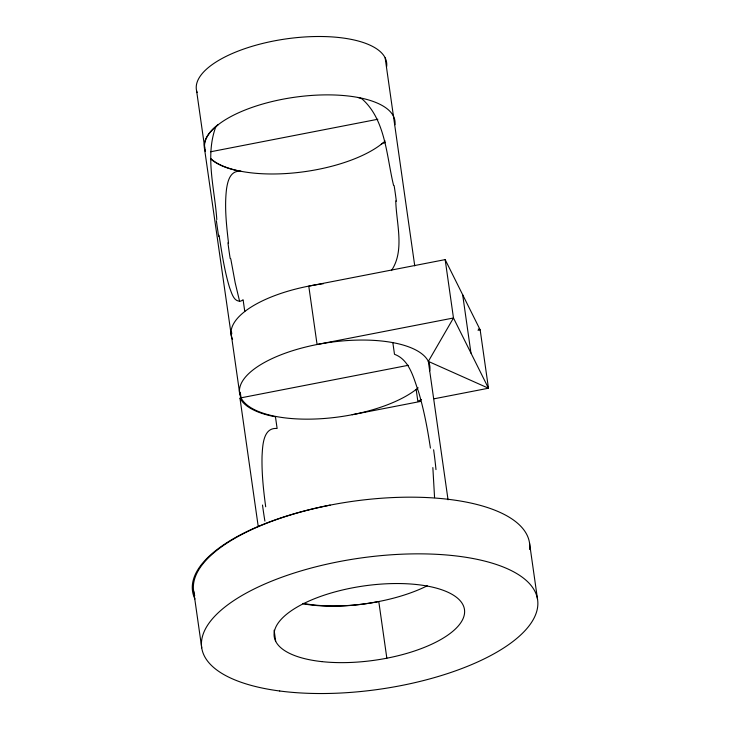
<?xml version="1.0" encoding="UTF-8"?>
<svg xmlns="http://www.w3.org/2000/svg" width="730" height="730" viewBox="0 0 730 730"><rect width="100%" height="100%" fill="white"/><g stroke="black" fill="none" stroke-linecap="round" stroke-linejoin="round"><path stroke-width="1.09" d="M434.569 497.65L432.853 467.565M448.047 499.804L428.346 361.396L453.476 317.988L445.163 259.615L308.772 286.142L317.076 344.514L453.476 317.988L488.47 388.223L434.168 398.781M215.551 127.458C204.993 156.904 214.839 189.435 216.801 219.639M391.417 270.611C404.967 250.545 396.299 223.307 395.769 200.905M217.339 125.241L218.024 124.657A96.086 37.549 -8.2 0 0 205.112 151.028M381.27 144.266L381.963 143.774A18.058 7.984 -73.2 0 1 383.953 142.815L385.185 142.688M210.614 151.776L377.848 119.255M478.031 330.261L480.158 329.851L488.47 388.223L428.346 361.396M408.28 365.301L241.046 397.823L240.243 392.211M352.188 414.722L420.334 401.473M421.475 399.648L417.825 401.117L416.164 389.446M357.937 97.446L359.005 97.692M478.278 329.011L480.158 329.851L445.163 259.615M239.586 301.225L235.206 282.893L230.762 258.794M393.543 185.247C386.553 156.539 385.768 119.866 362.071 98.961A18.058 13.605 70.6 0 0 359.005 97.71M219.046 235.297C221.902 252.954 224.411 270.793 229.685 287.939C231.72 292.894 233.582 301.745 240.425 301.18A18.058 7.948 -72.8 0 0 242.415 300.194L243.099 299.756L244.778 311.427M430.417 448.092C427.607 429.149 424.03 410.26 418.573 391.873C413.591 378.204 409.703 359.826 394.492 354.296L392.831 342.625M231.465 331.621L231.784 333.865M204.601 149.294L231.401 336.265M529.496 542.837L537.563 599.512M462.665 294.728L470.969 353.11M385.148 57.843L414.749 265.884M378.779 601.52L386.845 658.205M274.115 630.191L275.694 641.305M196.598 90.839L204.792 148.29M231.492 336.019L239.851 394.592M258.201 526.321L239.951 398.032A96.086 37.54 -8.1 0 0 275.456 416.803L277.117 428.483C262.946 427.205 262.645 445.993 262.052 456.004C261.614 473.003 263.421 489.967 265.693 506.784M193.669 591.2L201.736 647.875M228.517 243.145C226.473 225.159 224.347 206.882 226.555 188.805C227.605 182.089 229.521 172.828 237.414 171.349A18.058 11.123 46.8 0 1 240.289 171.285L241.356 171.477A96.086 37.549 -8.2 0 1 210.851 159.04M377.684 601.739A96.086 37.54 -8.1 0 1 303.014 603.783M264.899 521.101A276.387 122.165 69.9 0 1 262.508 505.041M194.946 598.992A169.643 66.284 -8.1 0 1 330.142 505.123M194.737 595.589A169.643 66.284 -8.1 0 1 354.251 501.108A169.643 66.284 -8.1 0 1 529.661 549.517M418.162 387.822A96.086 37.54 -8.1 0 1 261.121 412.505A96.086 37.54 -8.1 0 1 305.706 347.024A96.086 37.54 -8.1 0 1 429.733 370.831M427.26 585.788A96.086 37.54 -8.1 0 1 303.142 603.391M433.62 449.78A276.387 122.001 69.8 0 1 435.983 469.609M232.596 339.496A96.086 37.549 -8.2 0 1 323.399 283.696M205.458 151.046A96.086 37.54 -8.1 0 1 295.349 97.145A96.086 37.54 -8.1 0 1 394.976 124.739M385.157 140.99A96.086 37.54 -8.1 0 1 295.385 172.782A96.086 37.54 -8.1 0 1 210.897 158.729M197.118 92.573A96.086 37.54 -8.1 0 1 287.492 38.708A96.086 37.54 -8.1 0 1 386.635 66.622M394.127 185.557A270.958 111.9 70.8 0 1 396.344 201.27M230.178 258.493A270.958 111.827 70.8 0 1 227.942 242.78M218.653 236.511A270.958 51.328 86.6 0 1 216.372 220.715M215.569 127.495A18.058 10.466 85.7 0 1 217.357 125.277M321.857 661.617A96.086 37.54 -8.1 0 0 464.618 611.567A96.086 37.54 -8.1 0 0 321.574 596.072A96.086 37.54 -8.1 0 0 321.857 661.617M279.727 691A169.643 66.284 -8.1 0 0 537.727 606.192A169.643 66.284 -8.1 0 0 291.498 573.889A169.643 66.284 -8.1 0 0 279.727 691"/></g></svg>
